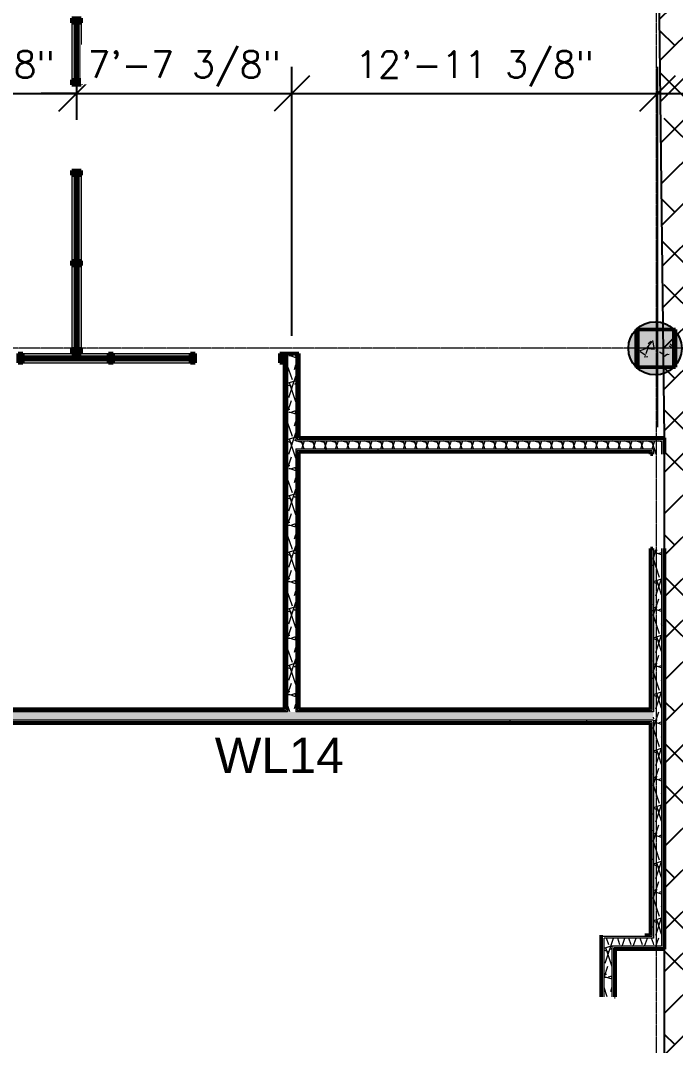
# Model space of a CAD drawing. Header units: inches. Extents: x -4294 to -464, y 9706 to 12475.
# Drawn here: x -3751.5 to -3473.3, y 10986.3 to 11421.6 of the extents above; entities that cross this region are included whole.
import ezdxf

# ---------------------------------------------------------------- set-up
doc = ezdxf.new("R2010")
doc.units = ezdxf.units.IN
doc.header["$MEASUREMENT"] = 0
doc.linetypes.add('Grid Line 1_2_', pattern=[0.875, 0.5, -0.125, 0.125, -0.125])
for name, color, linetype, lineweight in [('0-3', 7, 'Continuous', 9), ('A-ANNO-DIMS', 211, 'Continuous', 9), ('A-GLAZ-CURT', 52, 'Continuous', 9), ('A-GLAZ-CURT-3', 52, 'Continuous', 50), ('A-GLAZ-CWMG', 51, 'Continuous', 9), ('A-GLAZ-CWMG-5', 51, 'Continuous', 50), ('A-WALL', 113, 'Continuous', 13), ('A-WALL-PATT-5', 111, 'Continuous', 9), ('I-WALL-1', 2, 'Continuous', 50), ('I-WALL-2', 2, 'Continuous', 50), ('S-COLS', 52, 'Continuous', 9), ('S-COLS-1', 250, 'Continuous', 50), ('S-GRID-1', 1, 'Grid Line 1_2_', 9)]:
    doc.layers.add(name, color=color, linetype=linetype, lineweight=lineweight)
doc.layers.add('LOAD_HATCH', color=8, linetype='Continuous')
doc.layers.add('loads', color=1, linetype='Continuous')
doc.styles.add('Arial', font='arial.ttf', dxfattribs={"height": 22.5})
doc.styles.add('Century Gothic', font='simplex.shx', dxfattribs={"height": 11.25})
doc.dimstyles.new('OD__1_8__Tol__', dxfattribs={"dimscale": 12, "dimtxt": 11.746893, "dimasz": 1.25, "dimexe": 0.9375, "dimexo": 0.625, "dimgap": 0.15625, "dimtad": 1, "dimdec": 3, "dimrnd": 0.125, "dimzin": 3, "dimdsep": 46, "dimlunit": 4, "dimtxsty": 'Century Gothic', "dimsah": 1, "dimcen": 0.09, "dimdle": 0.9375, "dimazin": 0, "dimtfac": 1, "dimtdec": 4, "dimtix": 1, "dimtmove": 0, "dimatfit": 3, "dimfxl": 1, "dimtvp": 1, "dimtfill": 1, "dimfrac": 2, "dimtolj": 1, "dimtzin": 0, "dimarcsym": 2})
pattern_1 = [(0, (3860.724, -12118.589), (38.4, 9.6), [1.584, -27.216, 1.584, -27.216, -153.6]), (0, (3860.724, -12118.589), (38.4, 9.6), [-57.6, 1.584, -56.016, 1.584, -27.216, -67.2]), (0, (3860.724, -12118.589), (38.4, 9.6), [-144, 1.584, -17.616, 1.584, -46.416]), (120, (3875.124, -12113.789), (-27.513844, 28.4553755), [1.584, -27.216, 1.584, -27.216, -153.6]), (120, (3875.124, -12113.789), (-27.513844, 28.4553755), [-57.6, 1.584, -56.016, 1.584, -27.216, -67.2]), (120, (3875.124, -12113.789), (-27.513844, 28.4553755), [-144, 1.584, -17.616, 1.584, -46.416]), (240, (3879.924, -12094.589), (-10.886156, -38.0553755), [1.584, -27.216, 1.584, -27.216, -153.6]), (240, (3879.924, -12094.589), (-10.886156, -38.0553755), [-57.6, 1.584, -56.016, 1.584, -27.216, -67.2]), (240, (3879.924, -12094.589), (-10.886156, -38.0553755), [-144, 1.584, -17.616, 1.584, -46.416])]
pattern_2 = [(161.57, (3861.3237, -12117.9894), (-4.80033747, -0.00041462), [0, -34.152, 3.792, 0]), (18.43, (3860.1237, -12117.9894), (-4.80033747, 0.00041462), [0, -34.152, 3.792, 0]), (108.43, (3861.3237, -12117.9894), (2.39913218, -12.00105099), [11.382, -26.562]), (71.57, (3860.1237, -12117.9894), (2.39913218, 12.00105099), [11.382, -26.562])]

# ---------------------------------------------------------------- blocks, each defined once
blk = doc.blocks.new('Concrete-Rectangular-Column - ONE-V8-FLOOR PLAN - BASEMENT')
at = {"layer": 'S-COLS'}
h = blk.add_hatch(dxfattribs=at)
h.set_pattern_fill('FP_11', color=256, style=0, pattern_type=2)
h.set_pattern_definition([(50, (3481.324, -11187.19), (34.4287, -3.01202), [3.6, -39.6]), (355, (3481.324, -11187.19), (-6.6596, 36.10481), [2.88, -31.68]), (100.451, (3484.193, -11187.44), (27.76876, 33.0931), [3.06, -33.655]), (46.184, (3481.324, -11177.59), (51.22752, -7.94535), [5.4, -59.4]), (96.636, (3485.593, -11178.25), (44.86319, 46.7577), [4.589, -50.482]), (351.184, (3481.324, -11177.59), (44.86417, 46.75745), [4.32, -47.52]), (21, (3486.124, -11179.99), (28.65176, -19.325734), [3.6, -39.6]), (326, (3486.124, -11179.99), (11.67934, 34.80662), [2.88, -31.68]), (71.451, (3488.51, -11181.6), (40.33096, 15.48132), [3.06, -33.655]), (37.5, (3481.324, -11187.189), (0.583112, 15.978979), [1.584, -29.712, 1.584, -30.576, -31.8]), (37.5, (3481.324, -11187.189), (0.583112, 15.978979), [-63.456, 1.584, -30.216]), (7.5, (3481.324, -11187.189), (12.62689, 18.932107), [1.584, -16.752, 1.584, -28.992, -12.12]), (7.5, (3481.324, -11187.189), (12.62689, 18.932107), [-48.912, 1.584, -10.536]), (327.5, (3470.62, -11187.189), (25.622992, -1.082799), [1.584, -10.416, 1.584, -35.856, -49.68]), (327.5, (3470.62, -11187.189), (25.622992, -1.082799), [-49.44, 1.584, -48.096]), (317.5, (3465.82, -11187.19), (27.99243, 4.80496), [1.584, -14.016, 1.584, -23.28, -35.28]), (317.5, (3465.82, -11187.19), (27.99243, 4.80496), [-40.464, 1.584, -33.696])])
h.paths.add_polyline_path([(6.5, -8), (8, -8), (8, 8), (-8, 8), (-8, -8), (-6.5, -8)], flags=0)
at = {"layer": 'S-COLS-1'}
for p, q in [((8, 8), (-8, 8)), ((-8, 8), (-8, -8)), ((8, -8), (8, 8)), ((-8, -8), (8, -8))]:
    blk.add_line(p, q, dxfattribs=at)
blk = doc.blocks.new('Rectangular Mullion - 2_ x 4_ rectangular-2030643-FLOOR PLAN - 1ST FLOOR')
at = {"layer": 'A-GLAZ-CWMG'}
blk.add_hatch(color=256, dxfattribs=at).paths.add_polyline_path([(0, -2), (0, 2), (-2, 2), (-2, -2)], flags=0)
at = {"layer": 'A-GLAZ-CWMG-5'}
for p, q in [((0, 2), (-2, 2)), ((-2, 2), (-2, -2)), ((0, -2), (0, 2)), ((-2, -2), (0, -2))]:
    blk.add_line(p, q, dxfattribs=at)
blk = doc.blocks.new('System Panel - Glazed-2030644-FLOOR PLAN - 1ST FLOOR')
at = {"layer": 'A-GLAZ-CURT'}
blk.add_hatch(color=256, dxfattribs=at).paths.add_polyline_path([(16.4, 0.5), (-16.4, 0.5), (-16.4, -0.5), (16.4, -0.5)], flags=0)
at = {"layer": 'A-GLAZ-CURT-3'}
for p, q in [((16.4, 0.5), (-16.4, 0.5)), ((-16.4, 0.5), (-16.4, -0.5)), ((16.4, -0.5), (16.4, 0.5)), ((-16.4, -0.5), (16.4, -0.5))]:
    blk.add_line(p, q, dxfattribs=at)
blk = doc.blocks.new('System Panel - Glazed-2030645-FLOOR PLAN - 1ST FLOOR')
at = {"layer": 'A-GLAZ-CURT'}
blk.add_hatch(color=256, dxfattribs=at).paths.add_polyline_path([(18.2, 0.5), (-18.2, 0.5), (-18.2, -0.5), (18.2, -0.5)], flags=0)
at = {"layer": 'A-GLAZ-CURT-3'}
for p, q in [((18.2, 0.5), (-18.2, 0.5)), ((-18.2, 0.5), (-18.2, -0.5)), ((18.2, -0.5), (18.2, 0.5)), ((-18.2, -0.5), (18.2, -0.5))]:
    blk.add_line(p, q, dxfattribs=at)
blk = doc.blocks.new('Rectangular Mullion - 2_ x 4_ rectangular-1900241-FLOOR PLAN - 1ST FLOOR')
at = {"layer": 'A-GLAZ-CWMG'}
h = blk.add_hatch(color=256, dxfattribs=at)
h.paths.add_polyline_path([(-3712.12, 11276.16), (-3679.32, 11276.16), (-3679.32, 11277.66), (-3712.12, 11277.66)], flags=0)
h.paths.add_polyline_path([(-3698.07, 11278.66), (-3679.32, 11278.66), (-3679.32, 11280.16), (-3712.12, 11280.16), (-3712.12, 11278.66)], flags=0)
for p, q in [((-3712.12, 11280.16), (-3679.32, 11280.16)), ((-3712.12, 11276.16), (-3679.32, 11276.16))]:
    blk.add_line(p, q, dxfattribs=at)
blk = doc.blocks.new('Rectangular Mullion - 2_ x 4_ rectangular-1890807-FLOOR PLAN - 1ST FLOOR')
at = {"layer": 'A-GLAZ-CWMG'}
h = blk.add_hatch(color=256, dxfattribs=at)
h.paths.add_polyline_path([(-3750.52, 11276.16), (-3714.12, 11276.16), (-3714.12, 11277.66), (-3750.52, 11277.66)], flags=0)
h.paths.add_polyline_path([(-3714.12, 11278.66), (-3714.12, 11280.16), (-3750.52, 11280.16), (-3750.52, 11278.66), (-3725.42, 11278.66)], flags=0)
for p, q in [((-3750.52, 11280.16), (-3729.72, 11280.16)), ((-3725.72, 11280.16), (-3714.12, 11280.16)), ((-3750.52, 11276.16), (-3714.12, 11276.16))]:
    blk.add_line(p, q, dxfattribs=at)
blk = doc.blocks.new('Rectangular Mullion - 2_ x 4_ rectangular-2030640-FLOOR PLAN - 1ST FLOOR')
at = {"layer": 'A-GLAZ-CWMG'}
blk.add_hatch(color=256, dxfattribs=at).paths.add_polyline_path([(1, -2), (-1, -2), (-1, 2), (1, 2), (1, -0.5)], flags=0)
at = {"layer": 'A-GLAZ-CWMG-5'}
for p, q in [((-1, 2), (1, 2)), ((-1, -2), (-1, 2)), ((1, 2), (1, -2)), ((1, -2), (-1, -2))]:
    blk.add_line(p, q, dxfattribs=at)
blk = doc.blocks.new('System Panel - Glazed-2030649-FLOOR PLAN - 1ST FLOOR')
at = {"layer": 'A-GLAZ-CURT'}
blk.add_hatch(color=256, dxfattribs=at).paths.add_polyline_path([(-17.7, -0.5), (17.7, -0.5), (17.7, 0.5), (-17.7, 0.5)], flags=0)
at = {"layer": 'A-GLAZ-CURT-3'}
for p, q in [((17.7, 0.5), (-17.7, 0.5)), ((-17.7, 0.5), (-17.7, -0.5)), ((17.7, -0.5), (17.7, 0.5)), ((-17.7, -0.5), (17.7, -0.5))]:
    blk.add_line(p, q, dxfattribs=at)
blk = doc.blocks.new('Rectangular Mullion - 2_ x 4_ rectangular-1890816-FLOOR PLAN - 1ST FLOOR')
at = {"layer": 'A-GLAZ-CWMG'}
h = blk.add_hatch(color=256, dxfattribs=at)
h.paths.add_polyline_path([(-3729.72, 11282.16), (-3728.22, 11282.16), (-3728.22, 11317.56), (-3729.72, 11317.56), (-3729.72, 11283.89)], flags=0)
h.paths.add_polyline_path([(-3725.72, 11282.16), (-3725.72, 11317.56), (-3727.22, 11317.56), (-3727.22, 11282.16)], flags=0)
for p, q in [((-3729.72, 11317.56), (-3729.72, 11282.16)), ((-3725.72, 11317.56), (-3725.72, 11282.16))]:
    blk.add_line(p, q, dxfattribs=at)
blk = doc.blocks.new('Rectangular Mullion - 2_ x 4_ rectangular-2030642-FLOOR PLAN - 1ST FLOOR')
at = {"layer": 'A-GLAZ-CWMG'}
blk.add_hatch(color=256, dxfattribs=at).paths.add_polyline_path([(0, -2), (-2, -2), (-2, 2), (0, 2), (0, -0.5)], flags=0)
at = {"layer": 'A-GLAZ-CWMG-5'}
for p, q in [((-2, 2), (0, 2)), ((-2, -2), (-2, 2)), ((0, 2), (0, -2)), ((0, -2), (-2, -2))]:
    blk.add_line(p, q, dxfattribs=at)
blk = doc.blocks.new('Rectangular Mullion - 2_ x 4_ rectangular-2030650-FLOOR PLAN - 1ST FLOOR')
at = {"layer": 'A-GLAZ-CWMG'}
blk.add_hatch(color=256, dxfattribs=at).paths.add_polyline_path([(0, -0.5), (0, 2), (-2, 2), (-2, -2), (0, -2)], flags=0)
at = {"layer": 'A-GLAZ-CWMG-5'}
for p, q in [((0, 2), (-2, 2)), ((-2, 2), (-2, -2)), ((0, -2), (0, 2)), ((-2, -2), (0, -2))]:
    blk.add_line(p, q, dxfattribs=at)
blk = doc.blocks.new('System Panel - Glazed-2088886-FLOOR PLAN - 1ST FLOOR')
at = {"layer": 'A-GLAZ-CURT'}
blk.add_hatch(color=256, dxfattribs=at).paths.add_polyline_path([(-12.13, -0.5), (12.13, -0.5), (12.13, 0.5), (-12.13, 0.5)], flags=0)
at = {"layer": 'A-GLAZ-CURT-3'}
for p, q in [((12.13, 0.5), (-12.13, 0.5)), ((-12.13, 0.5), (-12.13, -0.5)), ((12.13, -0.5), (12.13, 0.5)), ((-12.13, -0.5), (12.13, -0.5))]:
    blk.add_line(p, q, dxfattribs=at)
blk = doc.blocks.new('System Panel - Glazed-2030653-FLOOR PLAN - 1ST FLOOR')
at = {"layer": 'A-GLAZ-CURT'}
blk.add_hatch(color=256, dxfattribs=at).paths.add_polyline_path([(-18.2, 0.5), (-18.2, -0.5), (18.2, -0.5), (18.2, 0.5), (-6.86, 0.5)], flags=0)
at = {"layer": 'A-GLAZ-CURT-3'}
for p, q in [((18.2, 0.5), (-18.2, 0.5)), ((-18.2, 0.5), (-18.2, -0.5)), ((18.2, -0.5), (18.2, 0.5)), ((-18.2, -0.5), (18.2, -0.5))]:
    blk.add_line(p, q, dxfattribs=at)
blk = doc.blocks.new('Rectangular Mullion - 2_ x 4_ rectangular-2088885-FLOOR PLAN - 1ST FLOOR')
at = {"layer": 'A-GLAZ-CWMG'}
h = blk.add_hatch(color=256, dxfattribs=at)
h.paths.add_polyline_path([(-3729.72, 11396.36), (-3728.22, 11396.36), (-3728.22, 11420.61), (-3729.72, 11420.61), (-3729.72, 11407.75)], flags=0)
h.paths.add_polyline_path([(-3725.72, 11396.36), (-3725.72, 11420.61), (-3727.22, 11420.61), (-3727.22, 11396.36)], flags=0)
for p, q in [((-3729.72, 11420.61), (-3729.72, 11396.36)), ((-3725.72, 11420.61), (-3725.72, 11396.36))]:
    blk.add_line(p, q, dxfattribs=at)
blk = doc.blocks.new('Rectangular Mullion - 2_ x 4_ rectangular-2030648-FLOOR PLAN - 1ST FLOOR')
at = {"layer": 'A-GLAZ-CWMG'}
blk.add_hatch(color=256, dxfattribs=at).paths.add_polyline_path([(-1, -2), (-1, 2), (1, 2), (1, -2)], flags=0)
at = {"layer": 'A-GLAZ-CWMG-5'}
for p, q in [((-1, 2), (1, 2)), ((-1, -2), (-1, 2)), ((1, 2), (1, -2)), ((1, -2), (-1, -2))]:
    blk.add_line(p, q, dxfattribs=at)
blk = doc.blocks.new('Rectangular Mullion - 2_ x 4_ rectangular-1978850-FLOOR PLAN - 1ST FLOOR')
at = {"layer": 'A-GLAZ-CWMG'}
h = blk.add_hatch(color=256, dxfattribs=at)
h.paths.add_polyline_path([(-3229.26, 11469.79), (-3217.92, 11469.79), (-3217.92, 11471.29), (-3254.32, 11471.29), (-3254.32, 11469.79)], flags=0)
h.paths.add_polyline_path([(-3229.26, 11472.29), (-3217.92, 11472.29), (-3217.92, 11473.79), (-3254.32, 11473.79), (-3254.32, 11472.29)], flags=0)
for p, q in [((-3254.32, 11473.79), (-3217.92, 11473.79)), ((-3254.32, 11469.79), (-3217.92, 11469.79))]:
    blk.add_line(p, q, dxfattribs=at)
blk = doc.blocks.new('_Oblique')
at = {"color": 0, "linetype": 'ByBlock', "lineweight": -2}
blk.add_line((-0.5, -0.5), (0.5, 0.5), dxfattribs=at)
blk = doc.blocks.new('*D257')
at = {"layer": 'A-ANNO-DIMS', "color": 0, "lineweight": -2}
for p, q in [((-3828.32, 11393.73), (-3828.32, 11379.37)), ((-3727.72, 11393.73), (-3727.72, 11379.37)), ((-3839.57, 11390.62), (-3716.47, 11390.62))]:
    blk.add_line(p, q, dxfattribs=at)
at = {"layer": 'Defpoints', "color": 0}
for p in [(-3828.32, 11401.23), (-3727.72, 11401.23), (-3727.72, 11390.62)]:
    blk.add_point(p, dxfattribs=at)
at = {"layer": 'A-ANNO-DIMS', "color": 0, "lineweight": -2, "xscale": 15, "yscale": 15, "zscale": 15, "rotation": 180}
blk.add_blockref('_Oblique', (-3828.32, 11390.62), dxfattribs=at)
at = {"layer": 'A-ANNO-DIMS', "color": 0, "lineweight": -2, "xscale": 15, "yscale": 15, "zscale": 15}
blk.add_blockref('_Oblique', (-3727.72, 11390.62), dxfattribs=at)
at = {"layer": 'A-ANNO-DIMS', "color": 0, "insert": (-3778.02, 11401.07), "char_height": 11.25, "attachment_point": 5, "style": 'Century Gothic', "bg_fill": 3, "box_fill_scale": 1.25, "bg_fill_color": 257, "bg_fill_transparency": 0}
blk.add_mtext('\\A1;8\'-4 5/8"', dxfattribs=at)
blk = doc.blocks.new('*D258')
at = {"layer": 'A-ANNO-DIMS', "color": 0, "lineweight": -2}
for p, q in [((-3636.32, 11287.66), (-3636.32, 11401.87)), ((-3727.72, 11393.73), (-3727.72, 11379.37)), ((-3727.72, 11390.62), (-3742.72, 11390.62)), ((-3727.72, 11390.62), (-3636.32, 11390.62)), ((-3636.32, 11390.62), (-3621.32, 11390.62))]:
    blk.add_line(p, q, dxfattribs=at)
at = {"layer": 'Defpoints', "color": 0}
for p in [(-3636.32, 11390.62), (-3636.32, 11280.16)]:
    blk.add_point(p, dxfattribs=at)
at = {"layer": 'A-ANNO-DIMS', "color": 0, "lineweight": -2, "xscale": 15, "yscale": 15, "zscale": 15}
blk.add_blockref('_Oblique', (-3727.72, 11390.62), dxfattribs=at)
at = {"layer": 'A-ANNO-DIMS', "color": 0, "lineweight": -2, "xscale": 15, "yscale": 15, "zscale": 15, "rotation": 180}
blk.add_blockref('_Oblique', (-3636.32, 11390.62), dxfattribs=at)
at = {"layer": 'A-ANNO-DIMS', "color": 0, "insert": (-3682.02, 11401.07), "char_height": 11.25, "attachment_point": 5, "style": 'Century Gothic', "bg_fill": 3, "box_fill_scale": 1.25, "bg_fill_color": 257, "bg_fill_transparency": 0}
blk.add_mtext('\\A1;7\'-7 3/8"', dxfattribs=at)
at = {"layer": 'Defpoints', "color": 0}
blk.add_point((-3727.72, 11401.23), dxfattribs=at)
blk = doc.blocks.new('*D259')
at = {"layer": 'A-ANNO-DIMS', "color": 0, "lineweight": -2}
for p, q in [((-3636.32, 11287.66), (-3636.32, 11401.87)), ((-3480.97, 11248.89), (-3480.97, 11401.87)), ((-3647.57, 11390.62), (-3469.72, 11390.62))]:
    blk.add_line(p, q, dxfattribs=at)
at = {"layer": 'Defpoints', "color": 0}
for p in [(-3480.97, 11390.62), (-3636.32, 11280.16), (-3480.97, 11241.39)]:
    blk.add_point(p, dxfattribs=at)
at = {"layer": 'A-ANNO-DIMS', "color": 0, "lineweight": -2, "xscale": 15, "yscale": 15, "zscale": 15, "rotation": 180}
blk.add_blockref('_Oblique', (-3636.32, 11390.62), dxfattribs=at)
at = {"layer": 'A-ANNO-DIMS', "color": 0, "lineweight": -2, "xscale": 15, "yscale": 15, "zscale": 15}
blk.add_blockref('_Oblique', (-3480.97, 11390.62), dxfattribs=at)
at = {"layer": 'A-ANNO-DIMS', "color": 0, "insert": (-3558.65, 11401.07), "char_height": 11.25, "attachment_point": 5, "style": 'Century Gothic', "bg_fill": 3, "box_fill_scale": 1.25, "bg_fill_color": 257, "bg_fill_transparency": 0}
blk.add_mtext('\\A1;12\'-11 3/8"', dxfattribs=at)
blk = doc.blocks.new('*D260')
at = {"layer": 'A-ANNO-DIMS', "color": 0, "lineweight": -2}
for p, q in [((-3480.97, 11248.89), (-3480.97, 11401.87)), ((-3369.87, 11393.73), (-3369.87, 11379.37)), ((-3492.22, 11390.62), (-3358.62, 11390.62))]:
    blk.add_line(p, q, dxfattribs=at)
at = {"layer": 'Defpoints', "color": 0}
for p in [(-3369.87, 11401.23), (-3369.87, 11390.62), (-3480.97, 11241.39)]:
    blk.add_point(p, dxfattribs=at)
at = {"layer": 'A-ANNO-DIMS', "color": 0, "lineweight": -2, "xscale": 15, "yscale": 15, "zscale": 15, "rotation": 180}
blk.add_blockref('_Oblique', (-3480.97, 11390.62), dxfattribs=at)
at = {"layer": 'A-ANNO-DIMS', "color": 0, "lineweight": -2, "xscale": 15, "yscale": 15, "zscale": 15}
blk.add_blockref('_Oblique', (-3369.87, 11390.62), dxfattribs=at)
at = {"layer": 'A-ANNO-DIMS', "color": 0, "insert": (-3425.42, 11401.07), "char_height": 11.25, "attachment_point": 5, "style": 'Century Gothic', "bg_fill": 3, "box_fill_scale": 1.25, "bg_fill_color": 257, "bg_fill_transparency": 0}
blk.add_mtext('\\A1;9\'-3 1/8"', dxfattribs=at)
blk = doc.blocks.new('Concrete-Rectangular-Column - ONE-V10-FLOOR PLAN - BASEMENT')
at = {"layer": 'S-COLS'}
h = blk.add_hatch(dxfattribs=at)
h.set_pattern_fill('FP_13', color=256, style=0, pattern_type=2)
h.set_pattern_definition([(50, (2827.324, -11187.19), (34.4287, -3.01202), [3.6, -39.6]), (355, (2827.324, -11187.19), (-6.6596, 36.10481), [2.88, -31.68]), (100.451, (2830.193, -11187.44), (27.76876, 33.0931), [3.06, -33.655]), (46.184, (2827.324, -11177.59), (51.22752, -7.94535), [5.4, -59.4]), (96.636, (2831.593, -11178.25), (44.86319, 46.7577), [4.589, -50.482]), (351.184, (2827.324, -11177.59), (44.86417, 46.75745), [4.32, -47.52]), (21, (2832.124, -11179.99), (28.65176, -19.325734), [3.6, -39.6]), (326, (2832.124, -11179.99), (11.67934, 34.80662), [2.88, -31.68]), (71.451, (2834.51, -11181.6), (40.33096, 15.48132), [3.06, -33.655]), (37.5, (2827.324, -11187.189), (0.583112, 15.978979), [1.584, -29.712, 1.584, -30.576, -31.8]), (37.5, (2827.324, -11187.189), (0.583112, 15.978979), [-63.456, 1.584, -30.216]), (7.5, (2827.324, -11187.189), (12.62689, 18.932107), [1.584, -16.752, 1.584, -28.992, -12.12]), (7.5, (2827.324, -11187.189), (12.62689, 18.932107), [-48.912, 1.584, -10.536]), (327.5, (2816.62, -11187.189), (25.622992, -1.082799), [1.584, -10.416, 1.584, -35.856, -49.68]), (327.5, (2816.62, -11187.189), (25.622992, -1.082799), [-49.44, 1.584, -48.096]), (317.5, (2811.82, -11187.19), (27.99243, 4.80496), [1.584, -14.016, 1.584, -23.28, -35.28]), (317.5, (2811.82, -11187.19), (27.99243, 4.80496), [-40.464, 1.584, -33.696])])
h.paths.add_polyline_path([(-8, -8), (8, -8), (8, 8), (-8, 8)], flags=0)
at = {"layer": 'S-COLS-1'}
for p, q in [((8, 8), (-8, 8)), ((-8, 8), (-8, -8)), ((8, -8), (8, 8)), ((-8, -8), (8, -8))]:
    blk.add_line(p, q, dxfattribs=at)
blk = doc.blocks.new('zw$4457')
at = {"layer": 'A-WALL-PATT-5'}
h = blk.add_hatch(dxfattribs=at)
h.set_pattern_fill('FP_3', color=256, style=0, pattern_type=2)
h.set_pattern_definition(pattern_1)
h.paths.add_polyline_path([(222.025, -989.4), (222.025, -838.425), (221.4, -838.425), (221.4, -989.4)], flags=0)
h = blk.add_hatch(dxfattribs=at)
h.set_pattern_fill('FP_3', color=256, style=0, pattern_type=2)
h.set_pattern_definition(pattern_1)
h.paths.add_polyline_path([(222.025, -990.025), (222.65, -990.0229), (222.65, -838.425), (222.025, -838.425), (222.025, -989.4)], flags=0)
h = blk.add_hatch(dxfattribs=at)
h.set_pattern_fill('FP_19', color=256, style=0, pattern_type=2)
h.set_pattern_definition(pattern_2)
h.paths.add_polyline_path([(226.15, -990.65), (226.15, -838.425), (222.65, -838.425), (222.65, -990.65)], flags=0)
h = blk.add_hatch(dxfattribs=at)
h.set_pattern_fill('FP_3', color=256, style=0, pattern_type=2)
h.set_pattern_definition(pattern_1)
h.paths.add_polyline_path([(226.7714, -990.025), (226.775, -990.025), (226.775, -878.95), (226.15, -878.95), (226.15, -990.025)], flags=0)
h.paths.add_polyline_path([(226.775, -875.45), (226.775, -838.425), (226.15, -838.425), (226.15, -875.45)], flags=0)
h = blk.add_hatch(dxfattribs=at)
h.set_pattern_fill('FP_3', color=256, style=0, pattern_type=2)
h.set_pattern_definition(pattern_1)
h.paths.add_polyline_path([(382.125, -875.45), (382.125, -874.825), (226.775, -874.825), (226.775, -875.45), (381.5, -875.45)], flags=0)
h = blk.add_hatch(dxfattribs=at)
h.set_pattern_fill('FP_3', color=256, style=0, pattern_type=2)
h.set_pattern_definition(pattern_1)
h.paths.add_polyline_path([(318.142, -874.825), (382.75, -874.825), (382.75, -874.2), (227.4, -874.2), (227.4, -874.825), (314.808, -874.825)], flags=0)
h = blk.add_hatch(dxfattribs=at)
h.set_pattern_fill('FP_3', color=256, style=0, pattern_type=2)
h.set_pattern_definition(pattern_1)
h.paths.add_polyline_path([(382.75, -1091.4), (382.75, -921.2), (382.125, -921.2), (382.125, -1091.4)], flags=0)
h.paths.add_polyline_path([(382.125, -881.2), (382.75, -881.2), (382.75, -874.825), (382.125, -874.825), (382.125, -880.2)], flags=0)
h = blk.add_hatch(dxfattribs=at)
h.set_pattern_fill('FP_19', color=256, style=0, pattern_type=2)
h.set_pattern_definition(pattern_2)
h.paths.add_polyline_path([(355.8222, -878.95), (381.5, -878.95), (381.5, -875.45), (226.15, -875.45), (226.15, -878.95), (322.1078, -878.95)], flags=0)
h = blk.add_hatch(dxfattribs=at)
h.set_pattern_fill('FP_3', color=256, style=0, pattern_type=2)
h.set_pattern_definition(pattern_1)
h.paths.add_polyline_path([(377.375, -879.575), (378, -879.575), (378, -878.95), (226.775, -878.95), (226.775, -879.575), (355.8222, -879.575)], flags=0)
h = blk.add_hatch(dxfattribs=at)
h.set_pattern_fill('FP_19', color=256, style=0, pattern_type=2)
h.set_pattern_definition(pattern_2)
h.paths.add_polyline_path([(378.0238, -1090.15), (381.5, -1090.15), (381.5, -921.2), (378, -921.2), (378, -1090.15)], flags=0)
h.paths.add_polyline_path([(381.5, -881.2), (381.5, -878.95), (378, -878.95), (378, -881.2), (379.6875, -881.2)], flags=0)
h = blk.add_hatch(dxfattribs=at)
h.set_pattern_fill('FP_3', color=256, style=0, pattern_type=2)
h.set_pattern_definition(pattern_1)
h.paths.add_polyline_path([(382.125, -1090.775), (382.125, -921.2), (381.5, -921.2), (381.5, -1090.775)], flags=0)
h.paths.add_polyline_path([(382.125, -881.2), (382.125, -875.45), (381.5, -875.45), (381.5, -881.2), (381.5625, -881.2)], flags=0)
h = blk.add_hatch(dxfattribs=at)
h.set_pattern_fill('FP_3', color=256, style=0, pattern_type=2)
h.set_pattern_definition(pattern_1)
h.paths.add_polyline_path([(227.4, -880.2), (377.375, -880.2), (377.375, -879.575), (227.4, -879.575)], flags=0)
h = blk.add_hatch(dxfattribs=at)
h.set_pattern_fill('FP_3', color=256, style=0, pattern_type=2)
h.set_pattern_definition(pattern_1)
h.paths.add_polyline_path([(377.375, -1086.025), (377.375, -994.775), (376.75, -994.775), (376.75, -1086.025)], flags=0)
h.paths.add_polyline_path([(376.75, -990.025), (377.375, -990.025), (377.375, -921.2), (376.75, -921.2), (376.75, -989.4)], flags=0)
h.paths.add_polyline_path([(376.75, -881.2), (377.375, -881.2), (377.375, -880.2), (376.75, -880.2)], flags=0)
h = blk.add_hatch(dxfattribs=at)
h.set_pattern_fill('FP_3', color=256, style=0, pattern_type=2)
h.set_pattern_definition(pattern_1)
h.paths.add_polyline_path([(377.3793, -1086.65), (378, -1086.65), (378, -994.15), (377.375, -994.15), (377.375, -1086.65)], flags=0)
h.paths.add_polyline_path([(377.375, -990.65), (378, -990.65), (378, -921.2), (377.375, -921.2), (377.375, -990.0276)], flags=0)
h.paths.add_polyline_path([(377.75, -881.2), (378, -881.2), (378, -879.575), (377.375, -879.575), (377.375, -881.2)], flags=0)
h = blk.add_hatch(dxfattribs=at)
h.set_pattern_fill('FP_3', color=256, style=0, pattern_type=2)
h.set_pattern_definition(pattern_1)
h.paths.add_polyline_path([(376.75, -990.025), (376.75, -989.4), (226.775, -989.4), (226.775, -990.025), (355.8222, -990.025)], flags=0)
h.paths.add_polyline_path([(38.625, -990.025), (222.025, -990.025), (222.025, -989.4), (38, -989.4), (38, -990.025)], flags=0)
h = blk.add_hatch(dxfattribs=at)
h.set_pattern_fill('FP_3', color=256, style=0, pattern_type=2)
h.set_pattern_definition(pattern_1)
h.paths.add_polyline_path([(376.75, -990.65), (377.375, -990.65), (377.375, -990.025), (226.15, -990.025), (226.15, -990.65), (355.8222, -990.65)], flags=0)
h.paths.add_polyline_path([(38.625, -990.65), (222.65, -990.65), (222.65, -990.025), (38, -990.025), (38, -990.65)], flags=0)
h = blk.add_hatch(dxfattribs=at)
h.set_pattern_fill('FP_19', color=256, style=0, pattern_type=2)
h.set_pattern_definition(pattern_2)
h.paths.add_polyline_path([(355.8222, -994.15), (378, -994.15), (378, -990.65), (38, -990.65), (38, -994.15), (303.75, -994.15)], flags=0)
h = blk.add_hatch(dxfattribs=at)
h.set_pattern_fill('FP_3', color=256, style=0, pattern_type=2)
h.set_pattern_definition(pattern_1)
h.paths.add_polyline_path([(355.8222, -994.775), (377.375, -994.775), (377.3707, -994.15), (38, -994.15), (38, -994.775), (353.75, -994.775)], flags=0)
h = blk.add_hatch(dxfattribs=at)
h.set_pattern_fill('FP_3', color=256, style=0, pattern_type=2)
h.set_pattern_definition(pattern_1)
h.paths.add_polyline_path([(376.75, -995.4), (376.75, -994.775), (38, -994.775), (38, -995.4), (355.8222, -995.4)], flags=0)
h = blk.add_hatch(dxfattribs=at)
h.set_pattern_fill('FP_3', color=256, style=0, pattern_type=2)
h.set_pattern_definition(pattern_1)
h.paths.add_polyline_path([(355.8, -1086.025), (376.75, -1086.025), (376.75, -1085.4), (355.8, -1085.4)], flags=0)
h = blk.add_hatch(dxfattribs=at)
h.set_pattern_fill('FP_3', color=256, style=0, pattern_type=2)
h.set_pattern_definition(pattern_1)
h.paths.add_polyline_path([(356.425, -1086.65), (377.375, -1086.65), (377.375, -1086.025), (356.425, -1086.025)], flags=0)
h = blk.add_hatch(dxfattribs=at)
h.set_pattern_fill('FP_3', color=256, style=0, pattern_type=2)
h.set_pattern_definition(pattern_1)
h.paths.add_polyline_path([(357.05, -1153.85), (357.05, -1151.6), (356.425, -1151.6), (356.425, -1153.85)], flags=0)
h.paths.add_polyline_path([(357.05, -1111.6), (357.05, -1086.65), (356.425, -1086.6698), (356.425, -1111.6)], flags=0)
h = blk.add_hatch(dxfattribs=at)
h.set_pattern_fill('FP_19', color=256, style=0, pattern_type=2)
h.set_pattern_definition(pattern_2)
h.paths.add_polyline_path([(357.05, -1090.15), (378, -1090.15), (378, -1086.65), (357.05, -1086.65)], flags=0)
h = blk.add_hatch(dxfattribs=at)
h.set_pattern_fill('FP_19', color=256, style=0, pattern_type=2)
h.set_pattern_definition(pattern_2)
h.paths.add_polyline_path([(360.55, -1153.85), (360.55, -1151.6), (357.05, -1151.6), (357.05, -1153.85)], flags=0)
h.paths.add_polyline_path([(357.05, -1111.6), (360.55, -1111.6), (360.5113, -1090.15), (357.05, -1090.15), (357.05, -1104.5705)], flags=0)
at = {"layer": 'I-WALL-1'}
h = blk.add_hatch(color=256, dxfattribs=at)
h.paths.add_polyline_path([(361.55, -1152.6), (361.8, -1152.6), (361.8, -1151.6), (361.175, -1151.6), (361.175, -1152.6)], flags=0)
h.paths.add_polyline_path([(361.8, -1111.6), (361.8, -1091.4), (361.175, -1091.4), (361.175, -1111.6), (361.55, -1111.6)], flags=0)
at = {"layer": 'A-WALL'}
for p, q in [((222.025, -838.425), (222.025, -990.025)), ((222.65, -838.425), (222.65, -990.65)), ((226.15, -838.425), (226.15, -875.45)), ((226.775, -838.425), (226.775, -874.825)), ((226.775, -874.825), (382.125, -874.825)), ((382.125, -874.825), (382.125, -881.2)), ((226.15, -875.45), (381.5, -875.45)), ((226.15, -878.95), (378, -878.95)), ((226.15, -878.95), (226.15, -990.65)), ((378, -878.95), (378, -881.2)), ((381.5, -875.45), (381.5, -881.2)), ((226.775, -879.575), (377.375, -879.575)), ((226.775, -879.575), (226.775, -990.025)), ((377.375, -879.575), (377.375, -881.2)), ((377.375, -921.2), (377.375, -990.025)), ((378, -921.2), (378, -990.65)), ((381.5, -921.2), (381.5, -1090.15)), ((382.125, -921.2), (382.125, -1090.775)), ((222.025, -990.025), (38, -990.025)), ((222.65, -990.65), (38, -990.65)), ((378, -990.65), (226.15, -990.65)), ((377.375, -990.025), (226.775, -990.025)), ((378, -994.15), (38, -994.15)), ((377.375, -994.775), (38, -994.775)), ((377.375, -994.775), (377.375, -1086.025)), ((378, -994.15), (378, -1086.65)), ((356.425, -1111.6), (356.425, -1086.025)), ((377.375, -1086.025), (356.425, -1086.025)), ((357.05, -1111.6), (357.05, -1086.65)), ((378, -1086.65), (357.05, -1086.65)), ((360.55, -1111.6), (360.55, -1090.15)), ((381.5, -1090.15), (360.55, -1090.15)), ((361.175, -1111.6), (361.175, -1090.775)), ((382.125, -1090.775), (361.175, -1090.775)), ((361.8, -1091.4), (361.175, -1091.4))]:
    blk.add_line(p, q, dxfattribs=at)
at = {"layer": 'I-WALL-2'}
for p, q in [((227.4, -838.425), (221.4, -838.425)), ((221.4, -838.425), (221.4, -989.4)), ((227.4, -874.2), (227.4, -838.425)), ((382.75, -874.2), (227.4, -874.2)), ((382.75, -881.2), (382.75, -874.2)), ((227.4, -880.2), (376.75, -880.2)), ((227.4, -989.4), (227.4, -880.2)), ((376.75, -880.2), (376.75, -881.2)), ((376.75, -881.2), (377.75, -881.2)), ((377.75, -921.2), (376.75, -921.2)), ((376.75, -921.2), (376.75, -989.4)), ((382.75, -1091.4), (382.75, -921.2)), ((221.4, -989.4), (38, -989.4)), ((376.75, -989.4), (227.4, -989.4)), ((38, -995.4), (376.75, -995.4)), ((376.75, -995.4), (376.75, -1085.4)), ((355.8, -1085.4), (355.8, -1111.6)), ((376.75, -1085.4), (374.4, -1085.4)), ((361.8, -1111.6), (361.8, -1091.4)), ((361.8, -1091.4), (382.75, -1091.4)), ((361.55, -1111.6), (361.8, -1111.6))]:
    blk.add_line(p, q, dxfattribs=at)
at = {"layer": 'A-GLAZ-CURT'}
for name, p, rotation in [('System Panel - Glazed-2088886-FLOOR PLAN - 1ST FLOOR', (133, -710.1023), 89.99999999999909), ('System Panel - Glazed-2030653-FLOOR PLAN - 1ST FLOOR', (133, -780.8273), 89.99999999999909), ('System Panel - Glazed-2030649-FLOOR PLAN - 1ST FLOOR', (133, -818.7258), 89.99999999999909), ('System Panel - Glazed-2030645-FLOOR PLAN - 1ST FLOOR', (128.4, -840.425), 180), ('System Panel - Glazed-2030644-FLOOR PLAN - 1ST FLOOR', (165, -840.425), 180)]:
    blk.add_blockref(name, p, dxfattribs=dict(at, rotation=rotation))
at = {"layer": 'A-GLAZ-CWMG', "extrusion": (0, 0, -1), "rotation": 90.00000000000092}
for name, p in [('Rectangular Mullion - 2_ x 4_ rectangular-2030642-FLOOR PLAN - 1ST FLOOR', (-133, -695.975)), ('Rectangular Mullion - 2_ x 4_ rectangular-2030648-FLOOR PLAN - 1ST FLOOR', (-133, -723.2297)), ('Rectangular Mullion - 2_ x 4_ rectangular-2030640-FLOOR PLAN - 1ST FLOOR', (-133, -761.6281)), ('Rectangular Mullion - 2_ x 4_ rectangular-2030648-FLOOR PLAN - 1ST FLOOR', (-133, -800.0266))]:
    blk.add_blockref(name, p, dxfattribs=at)
at = {"layer": 'A-GLAZ-CWMG'}
for name, p in [('Rectangular Mullion - 2_ x 4_ rectangular-2088885-FLOOR PLAN - 1ST FLOOR', (3860.7237, -12118.5894)), ('Rectangular Mullion - 2_ x 4_ rectangular-1890816-FLOOR PLAN - 1ST FLOOR', (3860.7237, -12118.5894)), ('Rectangular Mullion - 2_ x 4_ rectangular-1890807-FLOOR PLAN - 1ST FLOOR', (3860.7237, -12118.5894)), ('Rectangular Mullion - 2_ x 4_ rectangular-1900241-FLOOR PLAN - 1ST FLOOR', (3860.7237, -12118.5894)), ('Rectangular Mullion - 2_ x 4_ rectangular-2030643-FLOOR PLAN - 1ST FLOOR', (221.4, -840.425))]:
    blk.add_blockref(name, p, dxfattribs=at)
for name, p, rotation in [('Rectangular Mullion - 2_ x 4_ rectangular-1978850-FLOOR PLAN - 1ST FLOOR', (-11338.7894, -4016.9472), 270.000000000001), ('Rectangular Mullion - 2_ x 4_ rectangular-2030650-FLOOR PLAN - 1ST FLOOR', (133, -838.425), 269.9999999999991)]:
    blk.add_blockref(name, p, dxfattribs=dict(at, rotation=rotation))
at = {"layer": 'A-GLAZ-CWMG', "extrusion": (0, 0, -1)}
for p in [(-109.2, -840.425), (-147.6, -840.425), (-182.4, -840.425)]:
    blk.add_blockref('Rectangular Mullion - 2_ x 4_ rectangular-2030640-FLOOR PLAN - 1ST FLOOR', p, dxfattribs=at)
at = {"layer": 'A-ANNO-DIMS'}
dim = blk.add_linear_dim(base=(133, -727.9653), p1=(32.4, -717.3587), p2=(133, -717.3587), dimstyle='OD__1_8__Tol__', override={"dimpost": '<>', "dimfxl": 100.6}, dxfattribs=at)
dim.commit()
dim.dimension.update_dxf_attribs({"geometry": '*D257', "text_midpoint": (82.7, -717.5189), "insert": (3860.7237, -12118.5894)})
dim = blk.add_linear_dim(base=(224.4, -727.9653), p1=(133, -717.3587), p2=(224.4, -838.425), dimstyle='OD__1_8__Tol__', override={"dimpost": '<>', "dimfxl": 151.693764}, dxfattribs=at)
dim.commit()
dim.dimension.update_dxf_attribs({"geometry": '*D258', "text_midpoint": (178.7, -717.5189), "insert": (3860.7237, -12118.5894)})
dim = blk.add_linear_dim(base=(379.75, -727.9653), p1=(224.4, -838.425), p2=(379.75, -877.2), dimstyle='OD__1_8__Tol__', override={"dimpost": '<>', "dimfxl": 160.115968}, dxfattribs=at)
dim.commit()
dim.dimension.update_dxf_attribs({"geometry": '*D259', "text_midpoint": (302.075, -717.5189), "insert": (3860.7237, -12118.5894)})
dim = blk.add_linear_dim(base=(490.85, -727.9653), p1=(379.75, -877.2), p2=(490.85, -717.3587), dimstyle='OD__1_8__Tol__', override={"dimpost": '<>', "dimfxl": 194.659798}, dxfattribs=at)
dim.commit()
dim.dimension.update_dxf_attribs({"geometry": '*D260', "text_midpoint": (435.3, -717.5189), "insert": (3860.7237, -12118.5894)})

msp = doc.modelspace()

# ---------------------------------------------------------------- linework, layer by layer
at = {"layer": 'S-GRID-1'}
for p, q in [((-3481.3237, 9836.1797), (-3481.3237, 12413.7371)), ((-464.451, 11282.3894), (-4232.1914, 11282.3894))]:
    msp.add_line(p, q, dxfattribs=at)

# ---------------------------------------------------------------- block references
at = {"layer": '0-3'}
msp.add_blockref('Concrete-Rectangular-Column - ONE-V8-FLOOR PLAN - BASEMENT', (-3481.3237, 11282.3894), dxfattribs=at)

# ---------------------------------------------------------------- next in the draw order: block references
msp.add_blockref('zw$4457', (-3860.7237, 12118.5894))

# ---------------------------------------------------------------- next in the draw order: hatches: boundary and pattern name
at = {"layer": 'LOAD_HATCH'}
h = msp.add_hatch(dxfattribs=at)
h.set_pattern_fill('ANSI38', color=256, scale=100, style=0)
h.paths.add_polyline_path([(-2509.5206, 11717.2644), (-2509.5206, 11650), (-2650.5237, 11649.3394), (-2650.5237, 11628.3894), (-2718.7237, 11628.3894), (-2778.9237, 11628.3894), (-2778.9237, 11649.3394), (-3139.1237, 11648.3394), (-3140.1237, 11473.5394), (-3371.8737, 11473.7894), (-3371.8737, 11277.2894), (-3401.0487, 11277.2894), (-3408.9237, 10449.4394), (-2503.6999, 10449.4394), (-2509.5206, 10381.5144), (-3072.9237, 10382.1394), (-3418.5237, 10382.7894), (-3481.3237, 10382.7894), (-3477.9737, 10412.7894), (-3477.9737, 11244.3894), (-3481.3237, 11530.9894), (-3199.9987, 11535.1894), (-3199.9987, 11783.3644), (-3744.5362, 11783.3644), (-3744.5362, 11847.1894), (-3140.1237, 11834.1519), (-3140.1237, 11716.6394), (-2509.5206, 11716.6394)])
at = {"layer": 'loads'}
msp.add_hatch(color=256, dxfattribs=at).paths.add_polyline_path([(-3470.6863, 11282.3894, 1), (-3493.3137, 11282.3894, 1)])

# ---------------------------------------------------------------- next in the draw order: linework, layer by layer
at = {"layer": 'LOAD_HATCH'}
msp.add_lwpolyline([(-3477.9737, 10412.7894), (-3477.9737, 11244.3894), (-3481.3237, 11530.9894), (-3199.9987, 11535.1894), (-3199.9987, 11783.3644), (-3744.5362, 11783.3644), (-3744.5362, 11847.1894), (-3140.1237, 11834.1519), (-3140.1237, 11716.6394), (-2509.5206, 11716.6394), (-2509.5206, 11717.2644), (-2509.5206, 11650), (-2650.5237, 11649.3394), (-2650.5237, 11628.3894), (-2718.7237, 11628.3894), (-2778.9237, 11628.3894), (-2778.9237, 11649.3394), (-3139.1237, 11648.3394), (-3140.1237, 11473.5394), (-3371.8737, 11473.7894), (-3371.8737, 11277.2894), (-3401.0487, 11277.2894), (-3408.9237, 10449.4394)], dxfattribs=at)
at = {"layer": 'loads'}
msp.add_circle((-3482, 11282.3894), 11.3137, dxfattribs=at)

# ---------------------------------------------------------------- next in the draw order: block references
at = {"layer": '0-3'}
msp.add_blockref('Concrete-Rectangular-Column - ONE-V10-FLOOR PLAN - BASEMENT', (-3482, 11282.3894), dxfattribs=at)

# ---------------------------------------------------------------- next in the draw order: texts
at = {"layer": 'loads', "insert": (-3669, 11117), "char_height": 15, "width": 31, "attachment_point": 1, "style": 'Arial'}
msp.add_mtext('WL14', dxfattribs=at)

doc.saveas('drawing.dxf')
